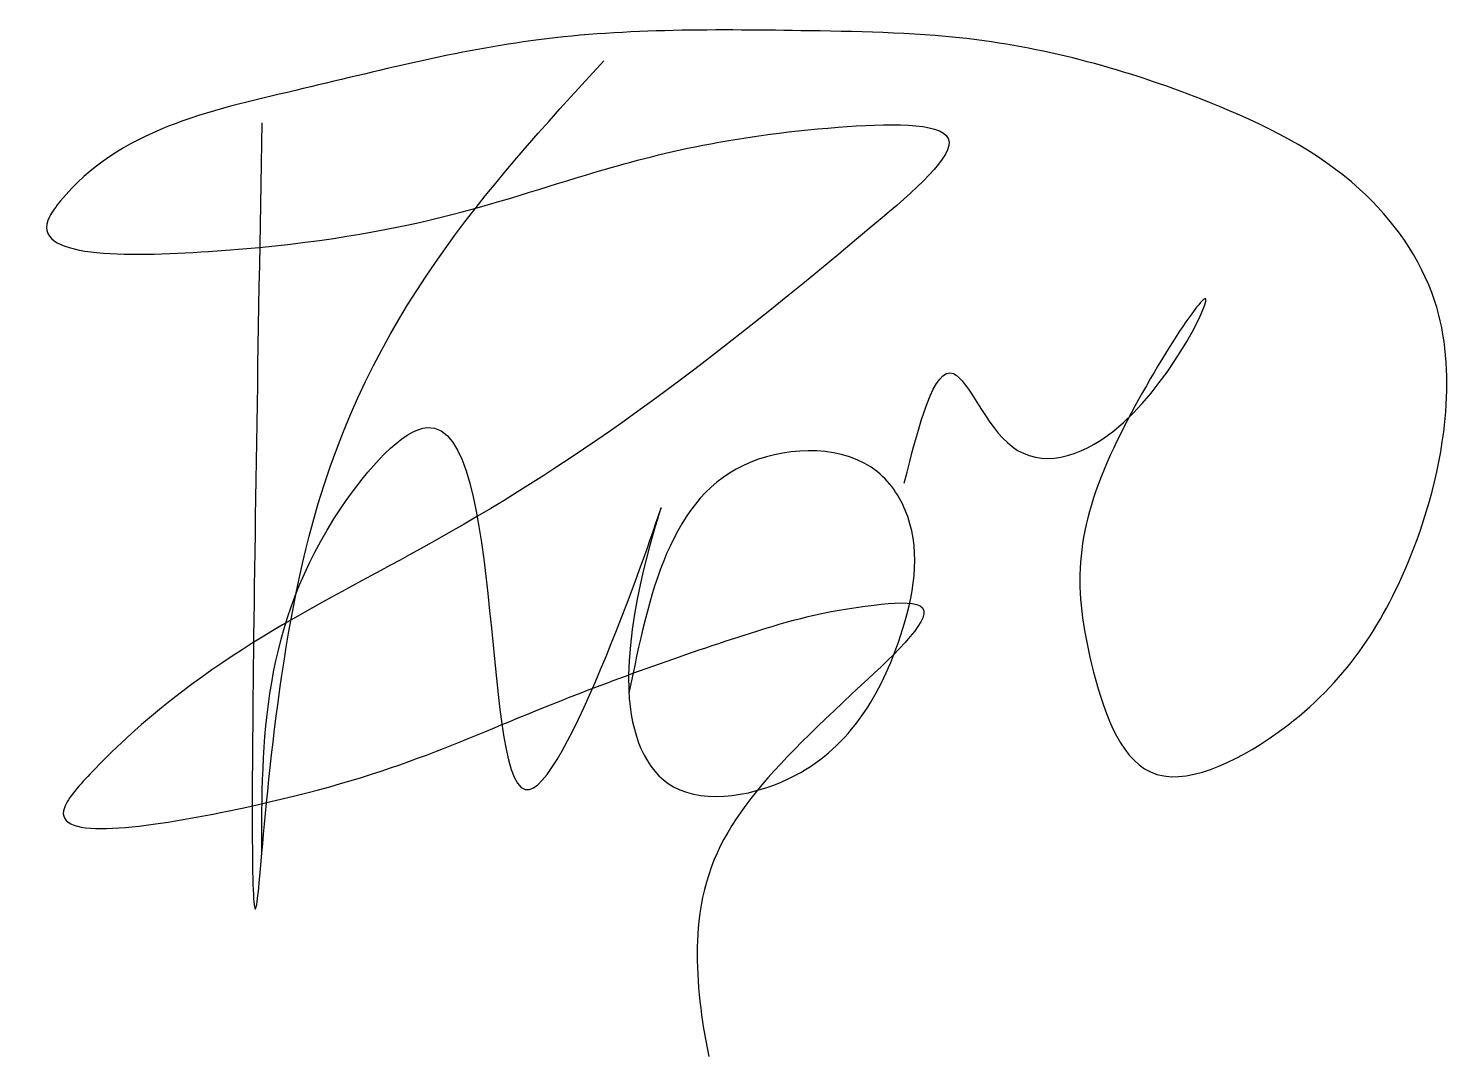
# Model space of a CAD drawing. Header units: millimetres. Extents: x 0.84 to 7.29, y 0.14 to 4.81.
import ezdxf

# ---------------------------------------------------------------- set-up
doc = ezdxf.new("R2010")
doc.units = ezdxf.units.MM
doc.layers.add('Подписи', color=7, linetype='Continuous', true_color=0x1212de)

# ---------------------------------------------------------------- blocks, each defined once
blk = doc.blocks.new('jkh.f.')
at = {"layer": 'Подписи', "lineweight": 30}
for points in [[(4.8389, 2.6024), (5.0621, 3.1004), (5.3288, 2.769), (5.7901, 2.841), (6.2081, 3.439), (5.7757, 2.7329), (5.6892, 1.782), (5.9559, 1.2921), (6.5253, 1.465), (7.1163, 2.2214), (7.2965, 2.9275), (7.246, 3.4318), (6.9053, 3.938), (6.2239, 4.3314), (5.1679, 4.6153), (4.4091, 4.6564), (3.1793, 4.6156), (2.0762, 4.3856), (1.0095, 3.884), (0.9594, 3.812), (1.6809, 3.6548), (3.392, 4.0016), (4.539, 4.2188), (5.0385, 4.168), (4.7055, 3.7797), (2.5936, 2.2771), (1.1545, 1.2942), (1.0273, 1.1296), (1.7684, 1.1146), (3.2059, 1.5861), (4.1417, 1.9228), (4.7032, 2.05), (4.9111, 2.0461), (4.6439, 1.6858), (3.9069, 0.6135), (3.9286, 0.1279), (3.9522, 0)], [(1.9234, 4.2392), (1.9069, 0.7402), (2.1546, 2.4237), (3.4755, 4.5198)], [(1.9234, 0.9176), (2.2837, 2.4907), (2.6753, 2.856), (3.1386, 1.2122), (3.7354, 2.4908), (3.5889, 1.6623), (3.7912, 1.2253), (4.3459, 1.2774), (4.8223, 1.9102), (4.8549, 2.4516), (4.7179, 2.6538), (4.1431, 2.6988), (3.5895, 1.6498)]]:
    blk.add_spline(points, degree=3, dxfattribs=at)

msp = doc.modelspace()

# ---------------------------------------------------------------- block references
at = {"layer": 'Подписи'}
msp.add_blockref('jkh.f.', (-0.0213, 0.1397), dxfattribs=at)

doc.saveas('drawing.dxf')
